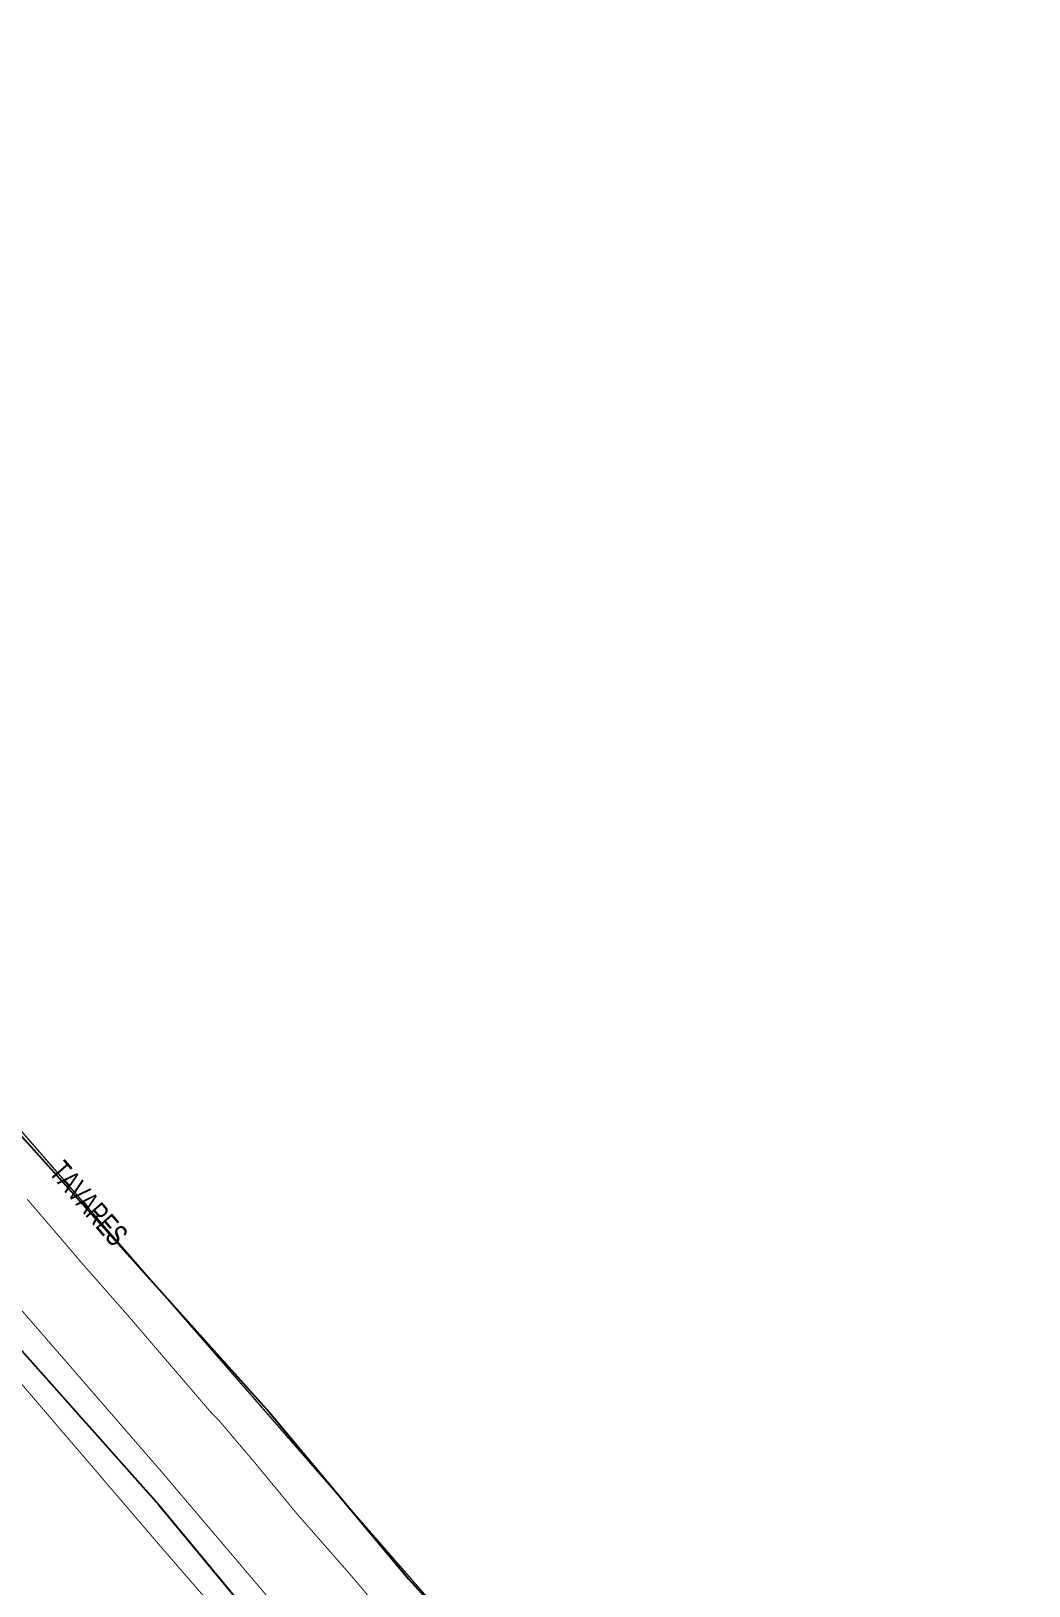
# Model space of a CAD drawing. Extents: x 203640 to 206998, y 4842129 to 4844379.
# Drawn here: x 206279.7 to 206463.2, y 4844025.3 to 4844311.2 of the extents above; entities that cross this region are included whole.
import ezdxf

# ---------------------------------------------------------------- set-up
doc = ezdxf.new("R2010")
doc.units = 0
doc.header["$LTSCALE"] = 1.5
doc.header["$MEASUREMENT"] = 0
for name, color, linetype in [('LM-LIM-SETOR-FISCAL', 7, 'CONTINUOUS'), ('SV-EIXO-RUA-PAV', 20, 'CONTINUOUS'), ('SV-RUA-PAVIM-S-GUIA-C-GUIA', 7, 'CONTINUOUS'), ('SV-TXT-RUA-PAV-S-GUIA-C-GUIA', 7, 'CONTINUOUS')]:
    doc.layers.add(name, color=color, linetype=linetype)
doc.styles.add('ARIAL', font='ARIAL.TTF')
doc.linetypes.add('Limite', pattern='A,20,-3,[130,ltypeshp.shx,S=6.35,R=0,X=0,Y=0],-3,20', length=46)

msp = doc.modelspace()

# ---------------------------------------------------------------- linework, layer by layer
at = {"layer": 'LM-LIM-SETOR-FISCAL', "linetype": 'Limite', "ltscale": 0.1}
msp.add_lwpolyline([(206102.2, 4844310.76, 0.25, 0.25, 0), (206463.03, 4843896.23, 0.25, 0.25, 0)], format="xyseb", dxfattribs=at)
at = {"layer": 'SV-EIXO-RUA-PAV'}
for points in [[(206103.41, 4844311.21), (206108.56, 4844305.97), (206151.71, 4844255.39), (206173.32, 4844229.99), (206185.62, 4844215.92), (206221.2, 4844173.67), (206234.7, 4844157.54), (206278.54, 4844107.33), (206323.49, 4844057.21), (206349.07, 4844026.63), (206359.72, 4844014.83), (206387.7, 4843983.55), (206408.13, 4843958.67)], [(206180.78, 4844183.83), (206196.37, 4844165.36), (206212.54, 4844145.44), (206215.31, 4844142.03), (206220.62, 4844135.63), (206249.48, 4844100.85), (206258.54, 4844090.32), (206264.78, 4844083.24), (206277.48, 4844069.1), (206303.17, 4844040.23), (206321.21, 4844018.44), (206331.89, 4844004.3), (206338.38, 4843997.12), (206343.21, 4843990.98), (206354.31, 4843978.88), (206373.01, 4843959.44), (206388.65, 4843939.93), (206397.88, 4843926.46), (206409.53, 4843913.81), (206418.48, 4843904.86)]]:
    msp.add_lwpolyline(points, dxfattribs=at)
at = {"layer": 'SV-RUA-PAVIM-S-GUIA-C-GUIA', "linetype": 'Continuous', "const_width": 0.18, "flags": 128}
for points in [[(206346.47, 4844017.69), (206339.54, 4844026.02), (206338.04, 4844027.76), (206328.44, 4844038.71), (206320.94, 4844047.81), (206314.21, 4844055.74), (206312.65, 4844057.33), (206297.49, 4844075.02), (206288.76, 4844084.95), (206287.16, 4844086.85), (206278.97, 4844096.41)], [(206347.07, 4843982.27), (206303.82, 4844032.18), (206264.62, 4844077.96)], [(206278.01, 4844075.9), (206301.96, 4844048.27), (206303.51, 4844046.48), (206327.29, 4844018.46)]]:
    msp.add_lwpolyline(points, dxfattribs=at)

# ---------------------------------------------------------------- texts
at = {"layer": 'SV-TXT-RUA-PAV-S-GUIA-C-GUIA', "style": 'ARIAL', "width": 0.7}
msp.add_text('TAVARES', height=4, rotation=311, dxfattribs=at).set_placement((206282.79, 4844101.24))

doc.saveas('drawing.dxf')
